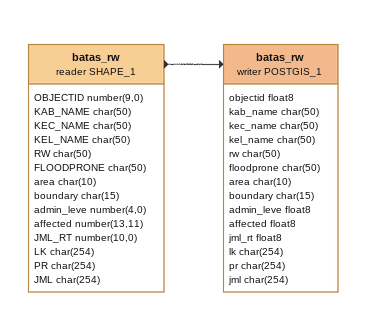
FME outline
batas_rw (reader SHAPE_1)
    attributes: OBJECTID number(9,0), KAB_NAME char(50), KEC_NAME char(50), KEL_NAME char(50), RW char(50), FLOODPRONE char(50), area char(10), boundary char(15), admin_leve number(4,0), affected number(13,11), JML_RT number(10,0), LK char(254), PR char(254), JML char(254)
    -> batas_rw (writer POSTGIS_1)
batas_rw (writer POSTGIS_1)
    attributes: objectid float8, kab_name char(50), kec_name char(50), kel_name char(50), rw char(50), floodprone char(50), area char(10), boundary char(15), admin_leve float8, affected float8, jml_rt float8, lk char(254), pr char(254), jml char(254)
